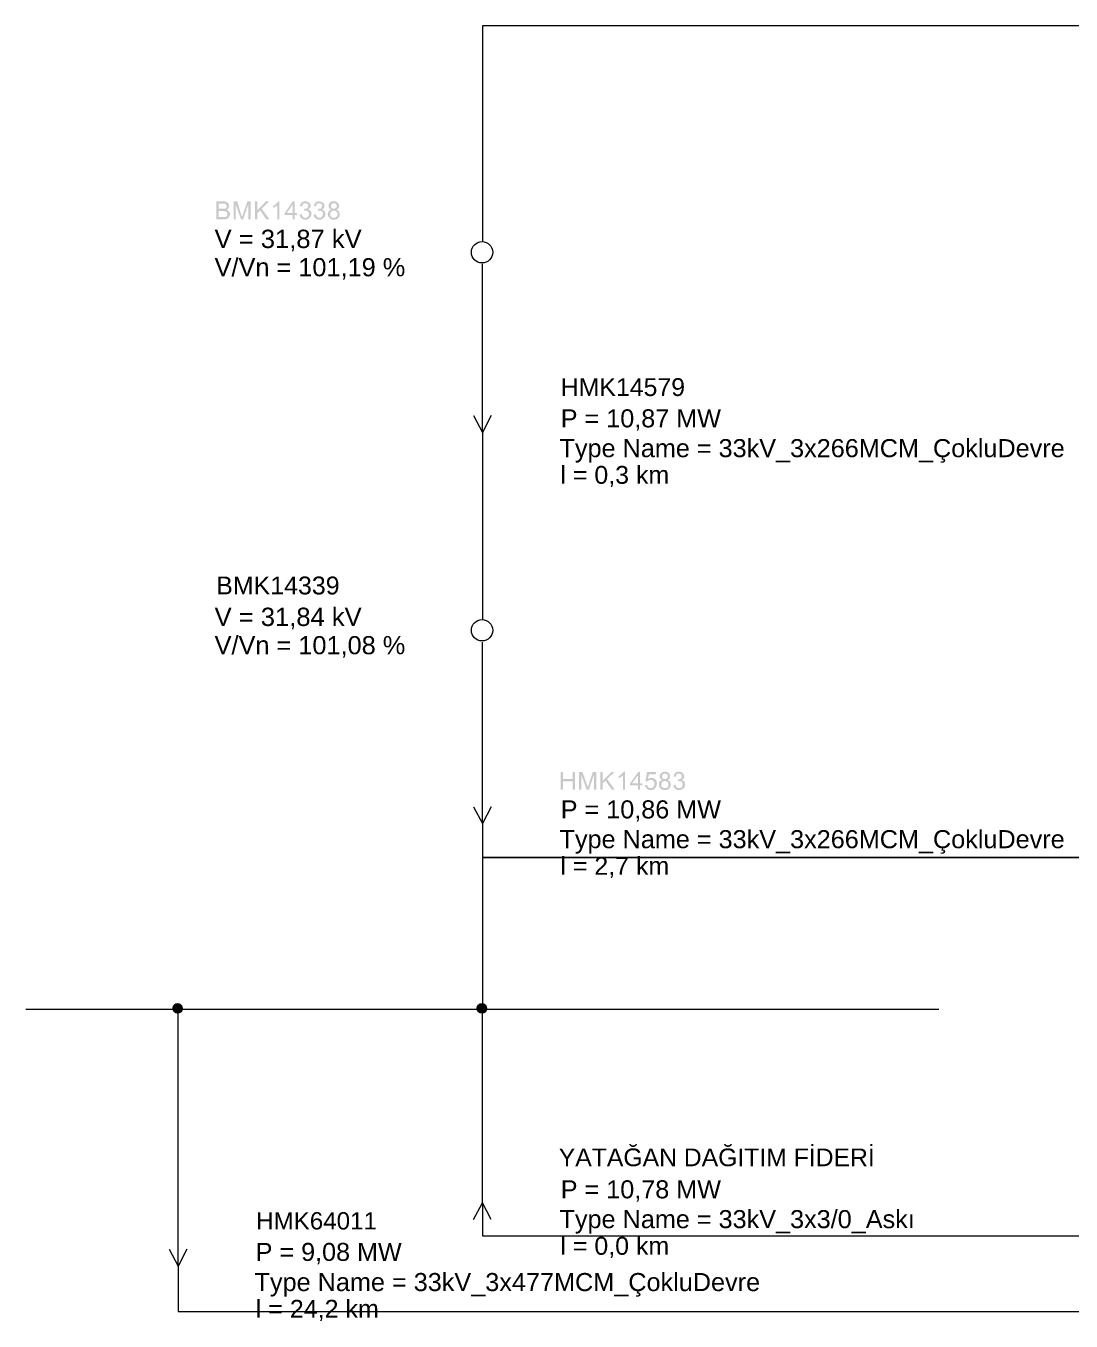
# Model space of a CAD drawing. Header units: millimetres. Extents: x 5 to 459, y 10 to 307.
# Drawn here: x 301.8 to 345.5, y 196.4 to 250.6 of the extents above; entities that cross this region are included whole.
import ezdxf

# ---------------------------------------------------------------- set-up
doc = ezdxf.new("R2010")
doc.units = ezdxf.units.MM
doc.header["$MEASUREMENT"] = 0
doc.layers.get('0').update_dxf_attribs({"linetype": 'CONTINUOUS'})
doc.styles.add('Arial$001', font='arial.ttf', dxfattribs={"height": 0.8937})

msp = doc.modelspace()

# ---------------------------------------------------------------- hatches: boundary and pattern name
h = msp.add_hatch(color=5)
h.paths.add_polyline_path([(309.737, 242.462), (309.737, 243.223), (310.018, 243.223), (310.018, 243.223), (310.026, 243.223), (310.034, 243.223), (310.042, 243.223), (310.05, 243.222), (310.057, 243.221), (310.065, 243.22), (310.072, 243.219), (310.079, 243.218), (310.085, 243.217), (310.092, 243.216), (310.099, 243.214), (310.105, 243.213), (310.111, 243.211), (310.117, 243.21), (310.123, 243.208), (310.128, 243.206), (310.134, 243.204), (310.139, 243.202), (310.144, 243.2), (310.149, 243.198), (310.154, 243.196), (310.158, 243.194), (310.163, 243.192), (310.167, 243.19), (310.171, 243.188), (310.175, 243.186), (310.179, 243.184), (310.182, 243.182), (310.186, 243.18), (310.189, 243.178), (310.192, 243.175), (310.196, 243.173), (310.199, 243.171), (310.202, 243.168), (310.205, 243.166), (310.208, 243.163), (310.211, 243.161), (310.214, 243.158), (310.218, 243.155), (310.221, 243.152), (310.224, 243.149), (310.227, 243.146), (310.231, 243.143), (310.234, 243.139), (310.238, 243.136), (310.242, 243.132), (310.246, 243.128), (310.25, 243.124), (310.252, 243.12), (310.253, 243.116), (310.255, 243.112), (310.257, 243.107), (310.258, 243.103), (310.259, 243.099), (310.26, 243.095), (310.261, 243.091), (310.262, 243.087), (310.263, 243.083), (310.264, 243.078), (310.264, 243.074), (310.265, 243.07), (310.265, 243.066), (310.265, 243.062), (310.266, 243.058), (310.266, 243.054), (310.266, 243.05), (310.266, 243.045), (310.266, 243.041), (310.266, 243.037), (310.266, 243.033), (310.266, 243.029), (310.266, 243.025), (310.266, 243.021), (310.266, 243.016), (310.266, 243.012), (310.266, 243.008), (310.266, 243.004), (310.266, 243), (310.266, 242.996), (310.266, 242.992), (310.265, 242.988), (310.265, 242.985), (310.265, 242.981), (310.264, 242.977), (310.264, 242.974), (310.263, 242.97), (310.262, 242.967), (310.261, 242.963), (310.26, 242.96), (310.259, 242.957), (310.258, 242.954), (310.257, 242.952), (310.255, 242.949), (310.253, 242.946), (310.252, 242.944), (310.25, 242.942), (310.247, 242.938), (310.245, 242.934), (310.243, 242.93), (310.24, 242.926), (310.237, 242.921), (310.234, 242.917), (310.231, 242.913), (310.228, 242.91), (310.225, 242.906), (310.222, 242.902), (310.218, 242.898), (310.214, 242.894), (310.211, 242.891), (310.207, 242.887), (310.203, 242.884), (310.199, 242.881), (310.195, 242.878), (310.191, 242.875), (310.187, 242.872), (310.183, 242.869), (310.179, 242.866), (310.175, 242.864), (310.171, 242.861), (310.167, 242.859), (310.173, 242.859), (310.179, 242.859), (310.185, 242.858), (310.19, 242.857), (310.196, 242.855), (310.201, 242.854), (310.206, 242.852), (310.211, 242.849), (310.216, 242.847), (310.22, 242.844), (310.225, 242.842), (310.229, 242.839), (310.233, 242.835), (310.237, 242.832), (310.241, 242.829), (310.244, 242.825), (310.247, 242.821), (310.251, 242.817), (310.254, 242.813), (310.256, 242.809), (310.259, 242.805), (310.262, 242.801), (310.264, 242.797), (310.266, 242.793), (310.27, 242.789), (310.274, 242.785), (310.278, 242.781), (310.281, 242.776), (310.285, 242.772), (310.288, 242.768), (310.291, 242.764), (310.294, 242.759), (310.296, 242.755), (310.299, 242.751), (310.301, 242.746), (310.303, 242.741), (310.305, 242.737), (310.307, 242.732), (310.309, 242.727), (310.31, 242.722), (310.312, 242.717), (310.313, 242.712), (310.314, 242.706), (310.314, 242.701), (310.315, 242.695), (310.315, 242.689), (310.316, 242.683), (310.316, 242.677), (310.316, 242.677), (310.316, 242.673), (310.315, 242.669), (310.315, 242.665), (310.314, 242.661), (310.314, 242.657), (310.313, 242.652), (310.312, 242.648), (310.311, 242.644), (310.31, 242.64), (310.308, 242.636), (310.307, 242.632), (310.305, 242.628), (310.304, 242.624), (310.302, 242.619), (310.3, 242.615), (310.299, 242.611), (310.297, 242.607), (310.295, 242.603), (310.293, 242.599), (310.291, 242.595), (310.289, 242.59), (310.287, 242.586), (310.285, 242.582), (310.283, 242.578), (310.281, 242.576), (310.279, 242.574), (310.276, 242.571), (310.274, 242.569), (310.272, 242.566), (310.27, 242.563), (310.268, 242.56), (310.266, 242.557), (310.264, 242.554), (310.262, 242.551), (310.26, 242.548), (310.258, 242.545), (310.256, 242.542), (310.254, 242.539), (310.252, 242.536), (310.25, 242.533), (310.248, 242.53), (310.245, 242.527), (310.243, 242.524), (310.241, 242.521), (310.239, 242.519), (310.237, 242.516), (310.235, 242.514), (310.233, 242.512), (310.231, 242.51), (310.229, 242.508), (310.226, 242.506), (310.223, 242.504), (310.221, 242.502), (310.218, 242.5), (310.215, 242.498), (310.212, 242.496), (310.208, 242.494), (310.205, 242.492), (310.201, 242.491), (310.198, 242.489), (310.194, 242.488), (310.19, 242.486), (310.187, 242.485), (310.183, 242.484), (310.179, 242.483), (310.175, 242.482), (310.171, 242.481), (310.167, 242.48), (310.163, 242.479), (310.159, 242.479), (310.154, 242.479), (310.15, 242.479), (310.146, 242.477), (310.142, 242.475), (310.138, 242.473), (310.134, 242.472), (310.13, 242.47), (310.125, 242.469), (310.121, 242.468), (310.117, 242.467), (310.112, 242.466), (310.108, 242.465), (310.103, 242.465), (310.099, 242.464), (310.094, 242.464), (310.089, 242.463), (310.084, 242.463), (310.079, 242.463), (310.074, 242.463), (310.069, 242.462), (310.064, 242.462), (310.058, 242.462), (310.052, 242.462), (310.047, 242.462), (310.041, 242.462), (310.035, 242.462), (309.737, 242.462), (310.035, 242.462)])
h.paths.add_polyline_path([(309.836, 242.909), (310.001, 242.909), (310.001, 242.909), (310.008, 242.909), (310.013, 242.909), (310.019, 242.909), (310.025, 242.909), (310.03, 242.909), (310.036, 242.909), (310.041, 242.909), (310.046, 242.909), (310.05, 242.909), (310.055, 242.909), (310.059, 242.909), (310.063, 242.909), (310.068, 242.909), (310.071, 242.909), (310.075, 242.909), (310.079, 242.909), (310.082, 242.909), (310.085, 242.909), (310.088, 242.909), (310.091, 242.909), (310.094, 242.909), (310.096, 242.909), (310.099, 242.909), (310.101, 242.909), (310.101, 242.909), (310.103, 242.911), (310.105, 242.913), (310.108, 242.914), (310.11, 242.916), (310.113, 242.917), (310.115, 242.919), (310.118, 242.92), (310.121, 242.921), (310.124, 242.922), (310.126, 242.923), (310.129, 242.924), (310.132, 242.925), (310.134, 242.926), (310.137, 242.928), (310.139, 242.929), (310.141, 242.93), (310.143, 242.931), (310.145, 242.932), (310.146, 242.934), (310.148, 242.935), (310.149, 242.937), (310.15, 242.938), (310.15, 242.94), (310.15, 242.942), (310.152, 242.944), (310.154, 242.946), (310.157, 242.949), (310.159, 242.952), (310.161, 242.954), (310.162, 242.957), (310.164, 242.96), (310.166, 242.963), (310.168, 242.966), (310.17, 242.969), (310.171, 242.972), (310.173, 242.975), (310.175, 242.978), (310.176, 242.981), (310.177, 242.984), (310.179, 242.987), (310.18, 242.99), (310.181, 242.993), (310.181, 242.996), (310.182, 242.999), (310.183, 243.001), (310.183, 243.004), (310.183, 243.006), (310.183, 243.008), (310.183, 243.012), (310.183, 243.016), (310.183, 243.02), (310.182, 243.023), (310.181, 243.027), (310.181, 243.03), (310.18, 243.033), (310.179, 243.036), (310.177, 243.039), (310.176, 243.042), (310.175, 243.045), (310.173, 243.047), (310.171, 243.05), (310.17, 243.052), (310.168, 243.055), (310.166, 243.057), (310.164, 243.059), (310.162, 243.062), (310.161, 243.064), (310.159, 243.066), (310.157, 243.068), (310.154, 243.07), (310.152, 243.072), (310.15, 243.074), (310.15, 243.076), (310.15, 243.078), (310.15, 243.081), (310.149, 243.083), (310.148, 243.085), (310.147, 243.087), (310.146, 243.089), (310.145, 243.091), (310.143, 243.093), (310.142, 243.095), (310.14, 243.097), (310.138, 243.099), (310.136, 243.101), (310.133, 243.103), (310.131, 243.105), (310.128, 243.107), (310.125, 243.11), (310.122, 243.112), (310.119, 243.114), (310.116, 243.116), (310.112, 243.118), (310.109, 243.12), (310.105, 243.122), (310.101, 243.124), (310.099, 243.124), (310.096, 243.124), (310.094, 243.124), (310.091, 243.124), (310.088, 243.124), (310.085, 243.124), (310.082, 243.124), (310.078, 243.124), (310.074, 243.124), (310.07, 243.124), (310.066, 243.124), (310.061, 243.124), (310.057, 243.124), (310.052, 243.124), (310.046, 243.124), (310.041, 243.124), (310.035, 243.124), (310.029, 243.124), (310.022, 243.124), (310.015, 243.124), (310.008, 243.124), (310.001, 243.124), (309.993, 243.124), (309.985, 243.124), (309.985, 243.124), (309.836, 243.124), (309.836, 242.909), (309.836, 243.124)])
h.paths.add_polyline_path([(309.836, 242.561), (310.035, 242.561), (310.035, 242.561), (310.039, 242.561), (310.042, 242.561), (310.046, 242.561), (310.05, 242.561), (310.053, 242.561), (310.056, 242.561), (310.06, 242.561), (310.063, 242.561), (310.066, 242.561), (310.068, 242.561), (310.071, 242.561), (310.074, 242.561), (310.076, 242.561), (310.079, 242.561), (310.081, 242.561), (310.084, 242.561), (310.086, 242.561), (310.088, 242.561), (310.09, 242.561), (310.092, 242.561), (310.094, 242.561), (310.097, 242.561), (310.099, 242.561), (310.101, 242.561), (310.103, 242.561), (310.105, 242.561), (310.107, 242.562), (310.109, 242.562), (310.111, 242.562), (310.113, 242.562), (310.115, 242.562), (310.117, 242.562), (310.119, 242.562), (310.121, 242.563), (310.123, 242.563), (310.126, 242.564), (310.128, 242.564), (310.13, 242.565), (310.132, 242.566), (310.134, 242.566), (310.136, 242.567), (310.138, 242.568), (310.14, 242.57), (310.142, 242.571), (310.144, 242.573), (310.146, 242.574), (310.148, 242.576), (310.15, 242.578), (310.15, 242.578), (310.152, 242.58), (310.154, 242.582), (310.157, 242.584), (310.159, 242.585), (310.161, 242.587), (310.163, 242.588), (310.165, 242.59), (310.167, 242.591), (310.169, 242.592), (310.171, 242.594), (310.173, 242.595), (310.175, 242.597), (310.177, 242.598), (310.179, 242.6), (310.181, 242.602), (310.183, 242.604), (310.185, 242.606), (310.188, 242.608), (310.19, 242.611), (310.192, 242.614), (310.194, 242.617), (310.196, 242.62), (310.198, 242.624), (310.2, 242.628), (310.2, 242.628), (310.2, 242.63), (310.2, 242.632), (310.2, 242.634), (310.2, 242.636), (310.2, 242.638), (310.2, 242.64), (310.2, 242.642), (310.2, 242.644), (310.2, 242.646), (310.2, 242.648), (310.2, 242.65), (310.2, 242.652), (310.2, 242.655), (310.2, 242.657), (310.2, 242.659), (310.2, 242.661), (310.2, 242.663), (310.2, 242.665), (310.2, 242.667), (310.2, 242.669), (310.2, 242.671), (310.2, 242.673), (310.2, 242.675), (310.2, 242.677), (310.2, 242.681), (310.2, 242.686), (310.2, 242.69), (310.2, 242.694), (310.2, 242.698), (310.2, 242.702), (310.2, 242.706), (310.199, 242.71), (310.199, 242.714), (310.199, 242.717), (310.198, 242.721), (310.198, 242.725), (310.197, 242.728), (310.197, 242.732), (310.196, 242.735), (310.195, 242.739), (310.194, 242.742), (310.193, 242.745), (310.192, 242.748), (310.19, 242.75), (310.189, 242.753), (310.187, 242.756), (310.185, 242.758), (310.183, 242.76), (310.181, 242.762), (310.179, 242.764), (310.177, 242.766), (310.175, 242.768), (310.173, 242.77), (310.171, 242.772), (310.169, 242.774), (310.167, 242.776), (310.165, 242.778), (310.163, 242.779), (310.161, 242.781), (310.159, 242.783), (310.157, 242.784), (310.154, 242.786), (310.152, 242.787), (310.15, 242.788), (310.148, 242.789), (310.146, 242.79), (310.144, 242.791), (310.142, 242.792), (310.14, 242.792), (310.138, 242.793), (310.136, 242.793), (310.134, 242.793), (310.13, 242.795), (310.126, 242.797), (310.121, 242.799), (310.117, 242.8), (310.113, 242.801), (310.109, 242.803), (310.104, 242.804), (310.1, 242.805), (310.096, 242.806), (310.091, 242.806), (310.087, 242.807), (310.082, 242.808), (310.077, 242.808), (310.073, 242.808), (310.068, 242.809), (310.063, 242.809), (310.058, 242.809), (310.052, 242.809), (310.047, 242.809), (310.041, 242.81), (310.036, 242.81), (310.03, 242.81), (310.024, 242.81), (310.018, 242.81), (309.836, 242.81), (309.836, 242.561), (309.836, 242.81)])
h.paths.add_polyline_path([(310.465, 242.462), (310.465, 243.223), (310.614, 243.223), (310.779, 242.677), (310.779, 242.677), (310.781, 242.671), (310.783, 242.665), (310.785, 242.659), (310.787, 242.654), (310.789, 242.648), (310.791, 242.643), (310.794, 242.638), (310.796, 242.633), (310.798, 242.628), (310.8, 242.624), (310.802, 242.619), (310.804, 242.615), (310.806, 242.611), (310.808, 242.607), (310.81, 242.604), (310.812, 242.6), (310.814, 242.597), (310.816, 242.594), (310.818, 242.591), (310.82, 242.588), (310.822, 242.585), (310.825, 242.583), (310.827, 242.58), (310.829, 242.578), (310.829, 242.578), (310.829, 242.58), (310.829, 242.583), (310.829, 242.586), (310.83, 242.589), (310.831, 242.592), (310.832, 242.596), (310.832, 242.6), (310.834, 242.604), (310.835, 242.609), (310.836, 242.614), (310.837, 242.618), (310.839, 242.624), (310.841, 242.629), (310.842, 242.634), (310.844, 242.64), (310.846, 242.645), (310.848, 242.651), (310.85, 242.657), (310.852, 242.663), (310.854, 242.669), (310.856, 242.675), (310.858, 242.681), (310.86, 242.688), (310.862, 242.694), (311.044, 243.223), (311.176, 243.223), (311.176, 242.462), (311.077, 242.462), (311.077, 243.091), (310.862, 242.462), (310.779, 242.462), (310.547, 243.107), (310.547, 242.462), (310.465, 242.462), (310.547, 242.462)])
h.paths.add_polyline_path([(311.358, 242.462), (311.358, 243.223), (311.457, 243.223), (311.457, 242.843), (311.821, 243.223), (311.954, 243.223), (311.639, 242.909), (311.97, 242.462), (311.838, 242.462), (311.573, 242.843), (311.457, 242.727), (311.457, 242.462), (311.358, 242.462), (311.457, 242.462)])
h.paths.add_polyline_path([(312.384, 242.462), (312.301, 242.462), (312.301, 243.058), (312.301, 243.058), (312.299, 243.056), (312.297, 243.053), (312.294, 243.051), (312.292, 243.048), (312.289, 243.046), (312.286, 243.043), (312.283, 243.04), (312.28, 243.037), (312.276, 243.034), (312.273, 243.031), (312.27, 243.028), (312.266, 243.025), (312.262, 243.022), (312.259, 243.019), (312.255, 243.015), (312.251, 243.012), (312.247, 243.01), (312.243, 243.007), (312.239, 243.004), (312.235, 243.001), (312.231, 242.999), (312.227, 242.996), (312.223, 242.994), (312.218, 242.992), (312.218, 242.992), (312.212, 242.99), (312.206, 242.988), (312.201, 242.985), (312.195, 242.983), (312.19, 242.981), (312.184, 242.979), (312.179, 242.977), (312.174, 242.975), (312.17, 242.973), (312.165, 242.971), (312.161, 242.969), (312.156, 242.967), (312.152, 242.965), (312.148, 242.963), (312.145, 242.961), (312.141, 242.959), (312.138, 242.956), (312.135, 242.954), (312.132, 242.952), (312.129, 242.95), (312.126, 242.948), (312.124, 242.946), (312.121, 242.944), (312.119, 242.942), (312.119, 243.025), (312.119, 243.025), (312.125, 243.029), (312.132, 243.033), (312.138, 243.037), (312.144, 243.041), (312.15, 243.045), (312.156, 243.05), (312.162, 243.054), (312.168, 243.058), (312.174, 243.062), (312.18, 243.066), (312.186, 243.07), (312.192, 243.074), (312.197, 243.078), (312.203, 243.083), (312.208, 243.087), (312.214, 243.091), (312.219, 243.095), (312.224, 243.099), (312.229, 243.103), (312.234, 243.107), (312.238, 243.112), (312.243, 243.116), (312.247, 243.12), (312.252, 243.124), (312.252, 243.124), (312.256, 243.128), (312.26, 243.132), (312.264, 243.136), (312.268, 243.141), (312.272, 243.145), (312.276, 243.149), (312.28, 243.153), (312.284, 243.157), (312.288, 243.161), (312.292, 243.165), (312.295, 243.169), (312.299, 243.174), (312.303, 243.178), (312.306, 243.182), (312.31, 243.186), (312.313, 243.19), (312.316, 243.194), (312.319, 243.198), (312.322, 243.203), (312.325, 243.207), (312.327, 243.211), (312.33, 243.215), (312.332, 243.219), (312.334, 243.223), (312.384, 243.223), (312.384, 242.462), (312.384, 243.223)])
h.paths.add_polyline_path([(312.93, 242.462), (312.93, 242.644), (312.599, 242.644), (312.599, 242.727), (312.946, 243.223), (313.013, 243.223), (313.013, 242.727), (313.112, 242.727), (313.112, 242.644), (313.013, 242.644), (313.013, 242.462), (312.93, 242.462), (313.013, 242.462)])
h.paths.add_polyline_path([(312.93, 242.727), (312.93, 243.074), (312.682, 242.727), (312.93, 242.727), (312.682, 242.727)])
edge = h.paths.add_edge_path()
edge.add_line((313.228, 242.661), (313.327, 242.677))
edge.add_spline(control_points=[(313.327, 242.677), (313.327, 242.628), (313.343, 242.595), (313.377, 242.561), (313.377, 242.561), (313.393, 242.545), (313.426, 242.528), (313.459, 242.528), (313.459, 242.528), (313.509, 242.528), (313.542, 242.545), (313.575, 242.578), (313.575, 242.578), (313.608, 242.611), (313.625, 242.644), (313.625, 242.694), (313.625, 242.694), (313.625, 242.727), (313.608, 242.76), (313.575, 242.793), (313.575, 242.793), (313.559, 242.826), (313.525, 242.826), (313.476, 242.826), (313.476, 242.826), (313.459, 242.826), (313.443, 242.826), (313.41, 242.826)], knot_values=[0, 0, 0, 0, 0.035714, 0.035714, 0.035714, 0.035714, 0.071429, 0.071429, 0.071429, 0.071429, 0.107143, 0.107143, 0.107143, 0.107143, 0.142857, 0.142857, 0.142857, 0.142857, 0.178571, 0.178571, 0.178571, 0.178571, 0.214286, 0.214286, 0.214286, 0.214286, 1, 1, 1, 1], degree=3, periodic=0)
edge.add_line((313.41, 242.826), (313.426, 242.909))
edge.add_spline(control_points=[(313.426, 242.909), (313.426, 242.909), (313.426, 242.909), (313.443, 242.909), (313.443, 242.909), (313.476, 242.909), (313.509, 242.909), (313.542, 242.925), (313.542, 242.925), (313.575, 242.959), (313.592, 242.992), (313.592, 243.025), (313.592, 243.025), (313.592, 243.058), (313.575, 243.091), (313.559, 243.107), (313.559, 243.107), (313.525, 243.141), (313.509, 243.141), (313.459, 243.141), (313.459, 243.141), (313.426, 243.141), (313.393, 243.141), (313.377, 243.107), (313.377, 243.107), (313.343, 243.091), (313.343, 243.058), (313.327, 243.008)], knot_values=[0, 0, 0, 0, 0.035714, 0.035714, 0.035714, 0.035714, 0.071429, 0.071429, 0.071429, 0.071429, 0.107143, 0.107143, 0.107143, 0.107143, 0.142857, 0.142857, 0.142857, 0.142857, 0.178571, 0.178571, 0.178571, 0.178571, 0.214286, 0.214286, 0.214286, 0.214286, 1, 1, 1, 1], degree=3, periodic=0)
edge.add_line((313.327, 243.008), (313.244, 243.025))
edge.add_spline(control_points=[(313.244, 243.025), (313.244, 243.091), (313.277, 243.141), (313.31, 243.174), (313.31, 243.174), (313.36, 243.207), (313.41, 243.223), (313.459, 243.223), (313.459, 243.223), (313.509, 243.223), (313.542, 243.207), (313.575, 243.19), (313.575, 243.19), (313.608, 243.174), (313.641, 243.157), (313.658, 243.124), (313.658, 243.124), (313.674, 243.091), (313.691, 243.058), (313.691, 243.025), (313.691, 243.025), (313.691, 242.992), (313.674, 242.959), (313.658, 242.942), (313.658, 242.942), (313.641, 242.909), (313.608, 242.892), (313.575, 242.876), (313.575, 242.876), (313.625, 242.859), (313.658, 242.843), (313.691, 242.81), (313.691, 242.81), (313.707, 242.777), (313.724, 242.743), (313.724, 242.694), (313.724, 242.694), (313.724, 242.628), (313.691, 242.561), (313.641, 242.528), (313.641, 242.528), (313.608, 242.479), (313.542, 242.446), (313.459, 242.446), (313.459, 242.446), (313.393, 242.446), (313.343, 242.479), (313.31, 242.512), (313.31, 242.512), (313.261, 242.545), (313.228, 242.595), (313.228, 242.661)], knot_values=[0, 0, 0, 0, 0.019231, 0.019231, 0.019231, 0.019231, 0.038462, 0.038462, 0.038462, 0.038462, 0.057692, 0.057692, 0.057692, 0.057692, 0.076923, 0.076923, 0.076923, 0.076923, 0.096154, 0.096154, 0.096154, 0.096154, 0.115385, 0.115385, 0.115385, 0.115385, 0.134615, 0.134615, 0.134615, 0.134615, 0.153846, 0.153846, 0.153846, 0.153846, 0.173077, 0.173077, 0.173077, 0.173077, 0.192308, 0.192308, 0.192308, 0.192308, 0.211538, 0.211538, 0.211538, 0.211538, 0.230769, 0.230769, 0.230769, 0.230769, 1, 1, 1, 1], degree=3, periodic=0)
edge = h.paths.add_edge_path()
edge.add_line((313.807, 242.661), (313.906, 242.677))
edge.add_spline(control_points=[(313.906, 242.677), (313.923, 242.628), (313.939, 242.595), (313.956, 242.561), (313.956, 242.561), (313.989, 242.545), (314.022, 242.528), (314.055, 242.528), (314.055, 242.528), (314.088, 242.528), (314.138, 242.545), (314.154, 242.578), (314.154, 242.578), (314.187, 242.611), (314.204, 242.644), (314.204, 242.694), (314.204, 242.694), (314.204, 242.727), (314.187, 242.76), (314.171, 242.793), (314.171, 242.793), (314.138, 242.826), (314.105, 242.826), (314.055, 242.826), (314.055, 242.826), (314.038, 242.826), (314.022, 242.826), (313.989, 242.826)], knot_values=[0, 0, 0, 0, 0.035714, 0.035714, 0.035714, 0.035714, 0.071429, 0.071429, 0.071429, 0.071429, 0.107143, 0.107143, 0.107143, 0.107143, 0.142857, 0.142857, 0.142857, 0.142857, 0.178571, 0.178571, 0.178571, 0.178571, 0.214286, 0.214286, 0.214286, 0.214286, 1, 1, 1, 1], degree=3, periodic=0)
edge.add_line((313.989, 242.826), (314.005, 242.909))
edge.add_spline(control_points=[(314.005, 242.909), (314.005, 242.909), (314.022, 242.909), (314.022, 242.909), (314.022, 242.909), (314.055, 242.909), (314.088, 242.909), (314.121, 242.925), (314.121, 242.925), (314.154, 242.959), (314.171, 242.992), (314.171, 243.025), (314.171, 243.025), (314.171, 243.058), (314.154, 243.091), (314.138, 243.107), (314.138, 243.107), (314.121, 243.141), (314.088, 243.141), (314.055, 243.141), (314.055, 243.141), (314.022, 243.141), (313.989, 243.141), (313.956, 243.107), (313.956, 243.107), (313.939, 243.091), (313.923, 243.058), (313.906, 243.008)], knot_values=[0, 0, 0, 0, 0.035714, 0.035714, 0.035714, 0.035714, 0.071429, 0.071429, 0.071429, 0.071429, 0.107143, 0.107143, 0.107143, 0.107143, 0.142857, 0.142857, 0.142857, 0.142857, 0.178571, 0.178571, 0.178571, 0.178571, 0.214286, 0.214286, 0.214286, 0.214286, 1, 1, 1, 1], degree=3, periodic=0)
edge.add_line((313.906, 243.008), (313.823, 243.025))
edge.add_spline(control_points=[(313.823, 243.025), (313.84, 243.091), (313.856, 243.141), (313.906, 243.174), (313.906, 243.174), (313.939, 243.207), (313.989, 243.223), (314.055, 243.223), (314.055, 243.223), (314.088, 243.223), (314.121, 243.207), (314.154, 243.19), (314.154, 243.19), (314.204, 243.174), (314.22, 243.157), (314.237, 243.124), (314.237, 243.124), (314.253, 243.091), (314.27, 243.058), (314.27, 243.025), (314.27, 243.025), (314.27, 242.992), (314.253, 242.959), (314.237, 242.942), (314.237, 242.942), (314.22, 242.909), (314.204, 242.892), (314.171, 242.876), (314.171, 242.876), (314.204, 242.859), (314.237, 242.843), (314.27, 242.81), (314.27, 242.81), (314.287, 242.777), (314.303, 242.743), (314.303, 242.694), (314.303, 242.694), (314.303, 242.628), (314.287, 242.561), (314.237, 242.528), (314.237, 242.528), (314.187, 242.479), (314.121, 242.446), (314.055, 242.446), (314.055, 242.446), (313.989, 242.446), (313.923, 242.479), (313.889, 242.512), (313.889, 242.512), (313.84, 242.545), (313.823, 242.595), (313.807, 242.661)], knot_values=[0, 0, 0, 0, 0.019231, 0.019231, 0.019231, 0.019231, 0.038462, 0.038462, 0.038462, 0.038462, 0.057692, 0.057692, 0.057692, 0.057692, 0.076923, 0.076923, 0.076923, 0.076923, 0.096154, 0.096154, 0.096154, 0.096154, 0.115385, 0.115385, 0.115385, 0.115385, 0.134615, 0.134615, 0.134615, 0.134615, 0.153846, 0.153846, 0.153846, 0.153846, 0.173077, 0.173077, 0.173077, 0.173077, 0.192308, 0.192308, 0.192308, 0.192308, 0.211538, 0.211538, 0.211538, 0.211538, 0.230769, 0.230769, 0.230769, 0.230769, 1, 1, 1, 1], degree=3, periodic=0)
edge = h.paths.add_edge_path()
edge.add_spline(control_points=[(314.551, 242.876), (314.518, 242.892), (314.485, 242.909), (314.468, 242.942), (314.468, 242.942), (314.452, 242.959), (314.435, 242.992), (314.435, 243.025), (314.435, 243.025), (314.435, 243.074), (314.452, 243.124), (314.502, 243.174), (314.502, 243.174), (314.535, 243.207), (314.584, 243.223), (314.65, 243.223), (314.65, 243.223), (314.717, 243.223), (314.783, 243.207), (314.816, 243.157), (314.816, 243.157), (314.849, 243.124), (314.882, 243.074), (314.882, 243.025), (314.882, 243.025), (314.882, 242.992), (314.866, 242.959), (314.849, 242.925), (314.849, 242.925), (314.832, 242.909), (314.799, 242.892), (314.766, 242.876), (314.766, 242.876), (314.816, 242.859), (314.849, 242.843), (314.866, 242.793), (314.866, 242.793), (314.899, 242.76), (314.899, 242.727), (314.899, 242.677), (314.899, 242.677), (314.899, 242.611), (314.882, 242.561), (314.832, 242.512), (314.832, 242.512), (314.799, 242.479), (314.733, 242.446), (314.65, 242.446), (314.65, 242.446), (314.584, 242.446), (314.518, 242.479), (314.485, 242.512), (314.485, 242.512), (314.435, 242.561), (314.402, 242.611), (314.402, 242.677), (314.402, 242.677), (314.402, 242.727), (314.419, 242.777), (314.452, 242.81), (314.452, 242.81), (314.468, 242.843), (314.502, 242.859), (314.551, 242.876)], knot_values=[0, 0, 0, 0, 0.015625, 0.015625, 0.015625, 0.015625, 0.03125, 0.03125, 0.03125, 0.03125, 0.046875, 0.046875, 0.046875, 0.046875, 0.0625, 0.0625, 0.0625, 0.0625, 0.078125, 0.078125, 0.078125, 0.078125, 0.09375, 0.09375, 0.09375, 0.09375, 0.109375, 0.109375, 0.109375, 0.109375, 0.125, 0.125, 0.125, 0.125, 0.140625, 0.140625, 0.140625, 0.140625, 0.15625, 0.15625, 0.15625, 0.15625, 0.171875, 0.171875, 0.171875, 0.171875, 0.1875, 0.1875, 0.1875, 0.1875, 0.203125, 0.203125, 0.203125, 0.203125, 0.21875, 0.21875, 0.21875, 0.21875, 0.234375, 0.234375, 0.234375, 0.234375, 1, 1, 1, 1], degree=3, periodic=0)
edge = h.paths.add_edge_path()
edge.add_spline(control_points=[(314.535, 243.025), (314.535, 242.992), (314.551, 242.959), (314.568, 242.942), (314.568, 242.942), (314.584, 242.925), (314.617, 242.909), (314.65, 242.909), (314.65, 242.909), (314.7, 242.909), (314.717, 242.925), (314.75, 242.942), (314.75, 242.942), (314.766, 242.959), (314.783, 242.992), (314.783, 243.025), (314.783, 243.025), (314.783, 243.058), (314.766, 243.091), (314.75, 243.107), (314.75, 243.107), (314.717, 243.141), (314.7, 243.141), (314.65, 243.141), (314.65, 243.141), (314.617, 243.141), (314.601, 243.141), (314.568, 243.107), (314.568, 243.107), (314.551, 243.091), (314.535, 243.058), (314.535, 243.025)], knot_values=[0, 0, 0, 0, 0.03125, 0.03125, 0.03125, 0.03125, 0.0625, 0.0625, 0.0625, 0.0625, 0.09375, 0.09375, 0.09375, 0.09375, 0.125, 0.125, 0.125, 0.125, 0.15625, 0.15625, 0.15625, 0.15625, 0.1875, 0.1875, 0.1875, 0.1875, 0.21875, 0.21875, 0.21875, 0.21875, 1, 1, 1, 1], degree=3, periodic=0)
edge = h.paths.add_edge_path()
edge.add_spline(control_points=[(314.502, 242.677), (314.502, 242.661), (314.518, 242.628), (314.518, 242.611), (314.518, 242.611), (314.535, 242.578), (314.551, 242.561), (314.584, 242.545), (314.584, 242.545), (314.601, 242.528), (314.634, 242.528), (314.667, 242.528), (314.667, 242.528), (314.7, 242.528), (314.733, 242.545), (314.766, 242.578), (314.766, 242.578), (314.799, 242.595), (314.816, 242.644), (314.816, 242.677), (314.816, 242.677), (314.816, 242.727), (314.799, 242.76), (314.766, 242.793), (314.766, 242.793), (314.733, 242.826), (314.7, 242.826), (314.65, 242.826), (314.65, 242.826), (314.617, 242.826), (314.584, 242.826), (314.551, 242.793), (314.551, 242.793), (314.518, 242.76), (314.502, 242.727), (314.502, 242.677)], knot_values=[0, 0, 0, 0, 0.027778, 0.027778, 0.027778, 0.027778, 0.055556, 0.055556, 0.055556, 0.055556, 0.083333, 0.083333, 0.083333, 0.083333, 0.111111, 0.111111, 0.111111, 0.111111, 0.138889, 0.138889, 0.138889, 0.138889, 0.166667, 0.166667, 0.166667, 0.166667, 0.194444, 0.194444, 0.194444, 0.194444, 0.222222, 0.222222, 0.222222, 0.222222, 1, 1, 1, 1], degree=3, periodic=0)
h = msp.add_hatch(color=5)
h.paths.add_polyline_path([(324.147, 218.621), (324.147, 219.366), (324.246, 219.366), (324.246, 219.068), (324.643, 219.068), (324.643, 219.366), (324.743, 219.366), (324.743, 218.621), (324.643, 218.621), (324.643, 218.969), (324.246, 218.969), (324.246, 218.621)])
h.paths.add_polyline_path([(324.908, 218.621), (324.908, 219.366), (325.057, 219.366), (325.239, 218.836), (325.239, 218.836), (325.241, 218.83), (325.243, 218.824), (325.245, 218.819), (325.247, 218.813), (325.249, 218.807), (325.251, 218.802), (325.253, 218.797), (325.255, 218.792), (325.257, 218.787), (325.259, 218.782), (325.26, 218.777), (325.262, 218.772), (325.263, 218.768), (325.265, 218.763), (325.266, 218.759), (325.267, 218.754), (325.268, 218.75), (325.269, 218.746), (325.27, 218.741), (325.271, 218.737), (325.271, 218.733), (325.272, 218.729), (325.272, 218.725), (325.272, 218.721), (325.272, 218.721), (325.274, 218.725), (325.276, 218.729), (325.278, 218.734), (325.28, 218.738), (325.283, 218.743), (325.285, 218.748), (325.287, 218.753), (325.289, 218.759), (325.291, 218.764), (325.293, 218.769), (325.295, 218.775), (325.297, 218.781), (325.299, 218.786), (325.301, 218.792), (325.303, 218.798), (325.305, 218.804), (325.307, 218.81), (325.309, 218.816), (325.311, 218.822), (325.314, 218.828), (325.316, 218.834), (325.318, 218.841), (325.32, 218.847), (325.322, 218.853), (325.487, 219.366), (325.636, 219.366), (325.636, 218.621), (325.537, 218.621), (325.537, 219.25), (325.322, 218.621), (325.223, 218.621), (325.007, 219.267), (325.007, 218.621), (324.908, 218.621), (325.007, 218.621)])
h.paths.add_polyline_path([(325.802, 218.621), (325.802, 219.366), (325.901, 219.366), (325.901, 219.002), (326.265, 219.366), (326.397, 219.366), (326.083, 219.068), (326.414, 218.621), (326.281, 218.621), (326.017, 219.002), (325.901, 218.886), (325.901, 218.621), (325.802, 218.621), (325.901, 218.621)])
h.paths.add_polyline_path([(326.827, 218.621), (326.745, 218.621), (326.745, 219.217), (326.745, 219.217), (326.741, 219.213), (326.737, 219.209), (326.733, 219.205), (326.729, 219.202), (326.726, 219.198), (326.722, 219.195), (326.719, 219.192), (326.715, 219.189), (326.712, 219.186), (326.708, 219.183), (326.705, 219.18), (326.701, 219.178), (326.698, 219.175), (326.694, 219.173), (326.69, 219.17), (326.686, 219.168), (326.682, 219.166), (326.677, 219.163), (326.673, 219.161), (326.668, 219.159), (326.663, 219.157), (326.657, 219.155), (326.651, 219.153), (326.645, 219.151), (326.645, 219.151), (326.641, 219.147), (326.637, 219.143), (326.633, 219.139), (326.629, 219.136), (326.625, 219.132), (326.621, 219.129), (326.617, 219.126), (326.613, 219.123), (326.609, 219.121), (326.605, 219.118), (326.601, 219.116), (326.598, 219.114), (326.594, 219.112), (326.591, 219.11), (326.587, 219.108), (326.584, 219.107), (326.581, 219.105), (326.578, 219.104), (326.575, 219.103), (326.572, 219.103), (326.57, 219.102), (326.567, 219.101), (326.565, 219.101), (326.563, 219.101), (326.563, 219.184), (326.563, 219.184), (326.569, 219.188), (326.575, 219.192), (326.581, 219.196), (326.586, 219.199), (326.592, 219.203), (326.597, 219.206), (326.603, 219.21), (326.608, 219.213), (326.613, 219.217), (326.618, 219.22), (326.624, 219.224), (326.629, 219.227), (326.634, 219.231), (326.639, 219.235), (326.644, 219.239), (326.65, 219.243), (326.655, 219.247), (326.66, 219.251), (326.666, 219.256), (326.671, 219.261), (326.677, 219.266), (326.683, 219.271), (326.689, 219.277), (326.695, 219.283), (326.695, 219.283), (326.699, 219.287), (326.703, 219.291), (326.707, 219.296), (326.711, 219.3), (326.716, 219.304), (326.72, 219.308), (326.724, 219.312), (326.727, 219.316), (326.731, 219.32), (326.735, 219.324), (326.739, 219.329), (326.743, 219.333), (326.746, 219.337), (326.75, 219.341), (326.753, 219.345), (326.756, 219.349), (326.759, 219.353), (326.762, 219.358), (326.765, 219.362), (326.768, 219.366), (326.771, 219.37), (326.773, 219.374), (326.776, 219.378), (326.778, 219.382), (326.827, 219.382), (326.827, 218.621), (326.827, 219.382)])
h.paths.add_polyline_path([(327.373, 218.621), (327.373, 218.803), (327.042, 218.803), (327.042, 218.886), (327.39, 219.366), (327.456, 219.366), (327.456, 218.886), (327.555, 218.886), (327.555, 218.803), (327.456, 218.803), (327.456, 218.621), (327.373, 218.621), (327.456, 218.621)])
h.paths.add_polyline_path([(327.373, 218.886), (327.373, 219.217), (327.125, 218.886), (327.373, 218.886), (327.125, 218.886)])
edge = h.paths.add_edge_path()
edge.add_line((327.671, 218.82), (327.77, 218.82))
edge.add_spline(control_points=[(327.77, 218.82), (327.77, 218.77), (327.787, 218.737), (327.82, 218.721), (327.82, 218.721), (327.837, 218.688), (327.87, 218.688), (327.919, 218.688), (327.919, 218.688), (327.952, 218.688), (327.985, 218.704), (328.019, 218.737), (328.019, 218.737), (328.052, 218.77), (328.068, 218.82), (328.068, 218.87), (328.068, 218.87), (328.068, 218.919), (328.052, 218.969), (328.019, 218.985), (328.019, 218.985), (328.002, 219.018), (327.952, 219.035), (327.903, 219.035), (327.903, 219.035), (327.886, 219.035), (327.853, 219.035), (327.837, 219.018), (327.837, 219.018), (327.804, 219.002), (327.787, 218.985), (327.77, 218.969)], knot_values=[0, 0, 0, 0, 0.03125, 0.03125, 0.03125, 0.03125, 0.0625, 0.0625, 0.0625, 0.0625, 0.09375, 0.09375, 0.09375, 0.09375, 0.125, 0.125, 0.125, 0.125, 0.15625, 0.15625, 0.15625, 0.15625, 0.1875, 0.1875, 0.1875, 0.1875, 0.21875, 0.21875, 0.21875, 0.21875, 1, 1, 1, 1], degree=3, periodic=0)
edge.add_line((327.77, 218.969), (327.688, 218.969))
edge.add_line((327.688, 218.969), (327.754, 219.366))
edge.add_line((327.754, 219.366), (328.134, 219.366))
edge.add_line((328.134, 219.366), (328.134, 219.267))
edge.add_line((328.134, 219.267), (327.837, 219.267))
edge.add_line((327.837, 219.267), (327.787, 219.068))
edge.add_spline(control_points=[(327.787, 219.068), (327.837, 219.101), (327.886, 219.118), (327.936, 219.118), (327.936, 219.118), (328.002, 219.118), (328.052, 219.101), (328.101, 219.051), (328.101, 219.051), (328.151, 219.002), (328.167, 218.952), (328.167, 218.87), (328.167, 218.87), (328.167, 218.803), (328.151, 218.754), (328.101, 218.704), (328.101, 218.704), (328.068, 218.638), (328.002, 218.605), (327.919, 218.605), (327.919, 218.605), (327.837, 218.605), (327.787, 218.621), (327.737, 218.671), (327.737, 218.671), (327.704, 218.704), (327.671, 218.754), (327.671, 218.82)], knot_values=[0, 0, 0, 0, 0.035714, 0.035714, 0.035714, 0.035714, 0.071429, 0.071429, 0.071429, 0.071429, 0.107143, 0.107143, 0.107143, 0.107143, 0.142857, 0.142857, 0.142857, 0.142857, 0.178571, 0.178571, 0.178571, 0.178571, 0.214286, 0.214286, 0.214286, 0.214286, 1, 1, 1, 1], degree=3, periodic=0)
edge = h.paths.add_edge_path()
edge.add_spline(control_points=[(328.399, 219.035), (328.366, 219.035), (328.333, 219.068), (328.316, 219.085), (328.316, 219.085), (328.3, 219.118), (328.283, 219.151), (328.283, 219.184), (328.283, 219.184), (328.283, 219.233), (328.3, 219.283), (328.349, 219.316), (328.349, 219.316), (328.383, 219.349), (328.432, 219.382), (328.498, 219.382), (328.498, 219.382), (328.565, 219.382), (328.614, 219.349), (328.664, 219.316), (328.664, 219.316), (328.697, 219.283), (328.713, 219.233), (328.713, 219.184), (328.713, 219.184), (328.713, 219.151), (328.713, 219.118), (328.697, 219.085), (328.697, 219.085), (328.68, 219.068), (328.647, 219.035), (328.614, 219.035), (328.614, 219.035), (328.647, 219.018), (328.697, 218.985), (328.713, 218.952), (328.713, 218.952), (328.73, 218.919), (328.747, 218.886), (328.747, 218.836), (328.747, 218.836), (328.747, 218.77), (328.73, 218.721), (328.68, 218.671), (328.68, 218.671), (328.631, 218.621), (328.581, 218.605), (328.498, 218.605), (328.498, 218.605), (328.432, 218.605), (328.366, 218.621), (328.316, 218.671), (328.316, 218.671), (328.283, 218.721), (328.25, 218.77), (328.25, 218.836), (328.25, 218.836), (328.25, 218.886), (328.267, 218.936), (328.283, 218.969), (328.283, 218.969), (328.316, 219.002), (328.349, 219.018), (328.399, 219.035)], knot_values=[0, 0, 0, 0, 0.015625, 0.015625, 0.015625, 0.015625, 0.03125, 0.03125, 0.03125, 0.03125, 0.046875, 0.046875, 0.046875, 0.046875, 0.0625, 0.0625, 0.0625, 0.0625, 0.078125, 0.078125, 0.078125, 0.078125, 0.09375, 0.09375, 0.09375, 0.09375, 0.109375, 0.109375, 0.109375, 0.109375, 0.125, 0.125, 0.125, 0.125, 0.140625, 0.140625, 0.140625, 0.140625, 0.15625, 0.15625, 0.15625, 0.15625, 0.171875, 0.171875, 0.171875, 0.171875, 0.1875, 0.1875, 0.1875, 0.1875, 0.203125, 0.203125, 0.203125, 0.203125, 0.21875, 0.21875, 0.21875, 0.21875, 0.234375, 0.234375, 0.234375, 0.234375, 1, 1, 1, 1], degree=3, periodic=0)
edge = h.paths.add_edge_path()
edge.add_spline(control_points=[(328.383, 219.184), (328.383, 219.151), (328.383, 219.118), (328.416, 219.101), (328.416, 219.101), (328.432, 219.068), (328.465, 219.068), (328.498, 219.068), (328.498, 219.068), (328.531, 219.068), (328.565, 219.068), (328.581, 219.101), (328.581, 219.101), (328.614, 219.118), (328.631, 219.151), (328.631, 219.184), (328.631, 219.184), (328.631, 219.217), (328.614, 219.25), (328.581, 219.267), (328.581, 219.267), (328.565, 219.283), (328.531, 219.3), (328.498, 219.3), (328.498, 219.3), (328.465, 219.3), (328.432, 219.283), (328.416, 219.267), (328.416, 219.267), (328.383, 219.25), (328.383, 219.217), (328.383, 219.184)], knot_values=[0, 0, 0, 0, 0.03125, 0.03125, 0.03125, 0.03125, 0.0625, 0.0625, 0.0625, 0.0625, 0.09375, 0.09375, 0.09375, 0.09375, 0.125, 0.125, 0.125, 0.125, 0.15625, 0.15625, 0.15625, 0.15625, 0.1875, 0.1875, 0.1875, 0.1875, 0.21875, 0.21875, 0.21875, 0.21875, 1, 1, 1, 1], degree=3, periodic=0)
edge = h.paths.add_edge_path()
edge.add_spline(control_points=[(328.349, 218.836), (328.349, 218.803), (328.349, 218.787), (328.366, 218.754), (328.366, 218.754), (328.383, 218.737), (328.399, 218.721), (328.416, 218.704), (328.416, 218.704), (328.449, 218.688), (328.482, 218.688), (328.498, 218.688), (328.498, 218.688), (328.548, 218.688), (328.581, 218.704), (328.614, 218.721), (328.614, 218.721), (328.647, 218.754), (328.647, 218.787), (328.647, 218.836), (328.647, 218.836), (328.647, 218.886), (328.647, 218.919), (328.614, 218.952), (328.614, 218.952), (328.581, 218.969), (328.548, 218.985), (328.498, 218.985), (328.498, 218.985), (328.449, 218.985), (328.416, 218.969), (328.399, 218.952), (328.399, 218.952), (328.366, 218.919), (328.349, 218.886), (328.349, 218.836)], knot_values=[0, 0, 0, 0, 0.027778, 0.027778, 0.027778, 0.027778, 0.055556, 0.055556, 0.055556, 0.055556, 0.083333, 0.083333, 0.083333, 0.083333, 0.111111, 0.111111, 0.111111, 0.111111, 0.138889, 0.138889, 0.138889, 0.138889, 0.166667, 0.166667, 0.166667, 0.166667, 0.194444, 0.194444, 0.194444, 0.194444, 0.222222, 0.222222, 0.222222, 0.222222, 1, 1, 1, 1], degree=3, periodic=0)
edge = h.paths.add_edge_path()
edge.add_line((328.862, 218.82), (328.945, 218.836))
edge.add_spline(control_points=[(328.945, 218.836), (328.962, 218.787), (328.978, 218.737), (328.995, 218.721), (328.995, 218.721), (329.028, 218.688), (329.061, 218.688), (329.094, 218.688), (329.094, 218.688), (329.144, 218.688), (329.177, 218.704), (329.21, 218.721), (329.21, 218.721), (329.226, 218.754), (329.243, 218.803), (329.243, 218.836), (329.243, 218.836), (329.243, 218.886), (329.243, 218.919), (329.21, 218.952), (329.21, 218.952), (329.177, 218.969), (329.144, 218.985), (329.094, 218.985), (329.094, 218.985), (329.077, 218.985), (329.061, 218.985), (329.044, 218.969)], knot_values=[0, 0, 0, 0, 0.035714, 0.035714, 0.035714, 0.035714, 0.071429, 0.071429, 0.071429, 0.071429, 0.107143, 0.107143, 0.107143, 0.107143, 0.142857, 0.142857, 0.142857, 0.142857, 0.178571, 0.178571, 0.178571, 0.178571, 0.214286, 0.214286, 0.214286, 0.214286, 1, 1, 1, 1], degree=3, periodic=0)
edge.add_line((329.044, 218.969), (329.044, 219.051))
edge.add_spline(control_points=[(329.044, 219.051), (329.061, 219.051), (329.061, 219.051), (329.061, 219.051), (329.061, 219.051), (329.094, 219.051), (329.144, 219.068), (329.16, 219.085), (329.16, 219.085), (329.193, 219.101), (329.21, 219.134), (329.21, 219.184), (329.21, 219.184), (329.21, 219.217), (329.21, 219.25), (329.177, 219.267), (329.177, 219.267), (329.16, 219.283), (329.127, 219.3), (329.094, 219.3), (329.094, 219.3), (329.061, 219.3), (329.028, 219.283), (328.995, 219.267), (328.995, 219.267), (328.978, 219.25), (328.962, 219.217), (328.962, 219.167)], knot_values=[0, 0, 0, 0, 0.035714, 0.035714, 0.035714, 0.035714, 0.071429, 0.071429, 0.071429, 0.071429, 0.107143, 0.107143, 0.107143, 0.107143, 0.142857, 0.142857, 0.142857, 0.142857, 0.178571, 0.178571, 0.178571, 0.178571, 0.214286, 0.214286, 0.214286, 0.214286, 1, 1, 1, 1], degree=3, periodic=0)
edge.add_line((328.962, 219.167), (328.862, 219.184))
edge.add_spline(control_points=[(328.862, 219.184), (328.879, 219.25), (328.895, 219.283), (328.945, 219.333), (328.945, 219.333), (328.978, 219.366), (329.028, 219.382), (329.094, 219.382), (329.094, 219.382), (329.127, 219.382), (329.177, 219.366), (329.21, 219.349), (329.21, 219.349), (329.243, 219.333), (329.259, 219.3), (329.276, 219.283), (329.276, 219.283), (329.309, 219.25), (329.309, 219.217), (329.309, 219.184), (329.309, 219.184), (329.309, 219.151), (329.309, 219.118), (329.276, 219.085), (329.276, 219.085), (329.259, 219.068), (329.243, 219.051), (329.21, 219.035), (329.21, 219.035), (329.243, 219.018), (329.293, 219.002), (329.309, 218.969), (329.309, 218.969), (329.342, 218.936), (329.342, 218.886), (329.342, 218.836), (329.342, 218.836), (329.342, 218.77), (329.326, 218.721), (329.276, 218.671), (329.276, 218.671), (329.226, 218.638), (329.16, 218.605), (329.094, 218.605), (329.094, 218.605), (329.028, 218.605), (328.978, 218.621), (328.929, 218.671), (328.929, 218.671), (328.879, 218.704), (328.862, 218.754), (328.862, 218.82)], knot_values=[0, 0, 0, 0, 0.019231, 0.019231, 0.019231, 0.019231, 0.038462, 0.038462, 0.038462, 0.038462, 0.057692, 0.057692, 0.057692, 0.057692, 0.076923, 0.076923, 0.076923, 0.076923, 0.096154, 0.096154, 0.096154, 0.096154, 0.115385, 0.115385, 0.115385, 0.115385, 0.134615, 0.134615, 0.134615, 0.134615, 0.153846, 0.153846, 0.153846, 0.153846, 0.173077, 0.173077, 0.173077, 0.173077, 0.192308, 0.192308, 0.192308, 0.192308, 0.211538, 0.211538, 0.211538, 0.211538, 0.230769, 0.230769, 0.230769, 0.230769, 1, 1, 1, 1], degree=3, periodic=0)
h = msp.add_hatch(color=5)
edge = h.paths.add_edge_path()
edge.add_spline(control_points=[(308.314, 209.472), (308.314, 209.588), (308.231, 209.671), (308.115, 209.671), (308.115, 209.671), (308.016, 209.671), (307.933, 209.588), (307.933, 209.489), (307.933, 209.489), (307.933, 209.373), (308.016, 209.29), (308.115, 209.29), (308.115, 209.29), (308.231, 209.29), (308.314, 209.373), (308.314, 209.472)], knot_values=[0, 0, 0, 0, 0.0625, 0.0625, 0.0625, 0.0625, 0.125, 0.125, 0.125, 0.125, 0.1875, 0.1875, 0.1875, 0.1875, 1, 1, 1, 1], degree=3, periodic=0)
h = msp.add_hatch(color=5)
edge = h.paths.add_edge_path()
edge.add_spline(control_points=[(321.037, 209.472), (321.037, 209.588), (320.954, 209.671), (320.855, 209.671), (320.855, 209.671), (320.739, 209.671), (320.656, 209.588), (320.656, 209.489), (320.656, 209.489), (320.656, 209.373), (320.739, 209.29), (320.855, 209.29), (320.855, 209.29), (320.954, 209.29), (321.037, 209.373), (321.037, 209.472)], knot_values=[0, 0, 0, 0, 0.0625, 0.0625, 0.0625, 0.0625, 0.125, 0.125, 0.125, 0.125, 0.1875, 0.1875, 0.1875, 0.1875, 1, 1, 1, 1], degree=3, periodic=0)
h = msp.add_hatch(color=5)
edge = h.paths.add_edge_path()
edge.add_spline(control_points=[(321.037, 209.472), (321.037, 209.588), (320.954, 209.671), (320.855, 209.671), (320.855, 209.671), (320.739, 209.671), (320.656, 209.588), (320.656, 209.489), (320.656, 209.489), (320.656, 209.373), (320.739, 209.29), (320.855, 209.29), (320.855, 209.29), (320.954, 209.29), (321.037, 209.373), (321.037, 209.472)], knot_values=[0, 0, 0, 0, 0.0625, 0.0625, 0.0625, 0.0625, 0.125, 0.125, 0.125, 0.125, 0.1875, 0.1875, 0.1875, 0.1875, 1, 1, 1, 1], degree=3, periodic=0)

# ---------------------------------------------------------------- linework, layer by layer
at = {"color": 5, "linetype": 'Continuous', "lineweight": 9}
for points in [[(378.132, 250.553), (320.871, 250.553), (320.871, 250.553)], [(320.871, 250.553), (320.871, 241.536), (320.871, 241.536)], [(320.871, 233.561), (320.871, 240.609), (320.871, 240.609)], [(320.491, 234.273), (320.871, 233.561), (320.871, 233.561)], [(320.491, 234.273), (320.871, 233.561), (320.871, 233.561)], [(321.235, 234.273), (320.871, 233.561), (320.871, 233.561)], [(321.235, 234.273), (320.871, 233.561), (320.871, 233.561)], [(320.871, 233.561), (320.871, 225.736), (320.871, 225.736)], [(320.871, 217.215), (320.871, 224.792), (320.871, 224.792)], [(320.491, 217.91), (320.871, 217.215), (320.871, 217.215)], [(320.491, 217.91), (320.871, 217.215), (320.871, 217.215)], [(321.235, 217.91), (320.871, 217.215), (320.871, 217.215)], [(321.235, 217.91), (320.871, 217.215), (320.871, 217.215)], [(320.871, 217.215), (320.871, 215.792), (320.871, 215.792)], [(320.871, 215.792), (390.855, 215.792), (390.855, 215.792)], [(390.855, 215.792), (320.871, 215.792), (320.871, 215.792)], [(320.871, 215.792), (320.871, 209.456), (320.871, 209.456)], [(308.148, 198.702), (308.148, 209.456), (308.148, 209.456)], [(320.871, 201.349), (320.871, 209.456), (320.871, 209.456)], [(320.491, 200.654), (320.871, 201.349), (320.871, 201.349)], [(320.491, 200.654), (320.871, 201.349), (320.871, 201.349)], [(320.871, 201.349), (320.871, 199.975), (320.871, 199.975)], [(321.235, 200.654), (320.871, 201.349), (320.871, 201.349)], [(321.235, 200.654), (320.871, 201.349), (320.871, 201.349)], [(320.871, 199.975), (390.855, 199.975), (390.855, 199.975)], [(307.768, 199.413), (308.148, 198.702), (308.148, 198.702)], [(307.768, 199.413), (308.148, 198.702), (308.148, 198.702)], [(308.512, 199.413), (308.148, 198.702), (308.148, 198.702)], [(308.512, 199.413), (308.148, 198.702), (308.148, 198.702)], [(308.148, 198.702), (308.148, 196.815), (308.148, 196.815)], [(308.148, 196.815), (390.855, 196.815), (390.855, 196.815)]]:
    msp.add_lwpolyline(points, dxfattribs=at)
at = {"color": 5, "linetype": 'Continuous', "lineweight": 20}
msp.add_lwpolyline([(301.779, 209.456), (339.964, 209.456), (339.964, 209.456)], dxfattribs=at)
for points in [[(321.301, 241.089), (321.301, 241.337), (321.103, 241.536), (320.855, 241.536), (320.855, 241.536), (320.607, 241.536), (320.408, 241.337), (320.408, 241.089), (320.408, 241.089), (320.408, 240.841), (320.607, 240.642), (320.855, 240.642), (320.855, 240.642), (321.103, 240.642), (321.301, 240.841), (321.301, 241.089)], [(321.301, 225.289), (321.301, 225.537), (321.103, 225.736), (320.855, 225.736), (320.855, 225.736), (320.607, 225.736), (320.408, 225.537), (320.408, 225.289), (320.408, 225.289), (320.408, 225.041), (320.607, 224.842), (320.855, 224.842), (320.855, 224.842), (321.103, 224.842), (321.301, 225.041), (321.301, 225.289)]]:
    msp.add_open_spline(points, degree=3, knots=[0, 0, 0, 0, 0.0625, 0.0625, 0.0625, 0.062501, 0.125, 0.125, 0.125, 0.125001, 0.1875, 0.1875, 0.1875, 0.187501, 1, 1, 1, 1], dxfattribs=at)
at = {"color": 5, "linetype": 'Continuous', "lineweight": 25}
for points in [[(308.314, 209.472), (308.314, 209.588), (308.231, 209.671), (308.115, 209.671), (308.115, 209.671), (308.016, 209.671), (307.933, 209.588), (307.933, 209.489), (307.933, 209.489), (307.933, 209.373), (308.016, 209.29), (308.115, 209.29), (308.115, 209.29), (308.231, 209.29), (308.314, 209.373), (308.314, 209.472)], [(321.037, 209.472), (321.037, 209.588), (320.954, 209.671), (320.855, 209.671), (320.855, 209.671), (320.739, 209.671), (320.656, 209.588), (320.656, 209.489), (320.656, 209.489), (320.656, 209.373), (320.739, 209.29), (320.855, 209.29), (320.855, 209.29), (320.954, 209.29), (321.037, 209.373), (321.037, 209.472)], [(321.037, 209.472), (321.037, 209.588), (320.954, 209.671), (320.855, 209.671), (320.855, 209.671), (320.739, 209.671), (320.656, 209.588), (320.656, 209.489), (320.656, 209.489), (320.656, 209.373), (320.739, 209.29), (320.855, 209.29), (320.855, 209.29), (320.954, 209.29), (321.037, 209.373), (321.037, 209.472)]]:
    msp.add_open_spline(points, degree=3, knots=[0, 0, 0, 0, 0.0625, 0.0625, 0.0625, 0.062501, 0.125, 0.125, 0.125, 0.125001, 0.1875, 0.1875, 0.1875, 0.187501, 1, 1, 1, 1], dxfattribs=at)

# ---------------------------------------------------------------- texts
at = {"color": 5, "style": 'Arial$001'}
for s, height, p in [('V = 31,87 kV', 0.76527, (309.671, 241.267)), ('V/Vn = 101,19 %', 0.75777, (309.671, 240.086)), ('HMK14579', 0.7438, (324.147, 235.081)), ('P = 10,87 MW', 0.75389, (324.147, 233.77)), ('Type Name = 33kV_3x266MCM_ÇokluDevre', 0.75482, (324.097, 232.524)), ('l = 0,3 km', 0.747, (324.131, 231.411)), ('BMK14339', 0.7468, (309.737, 226.787)), ('V = 31,84 kV', 0.76527, (309.671, 225.467)), ('V/Vn = 101,08 %', 0.75777, (309.671, 224.286)), ('P = 10,86 MW', 0.75389, (324.147, 217.424)), ('Type Name = 33kV_3x266MCM_ÇokluDevre', 0.75482, (324.097, 216.178)), ('l = 2,7 km', 0.747, (324.131, 215.065)), ('YATAĞAN DAĞITIM FİDERİ', 0.74038, (324.064, 202.884)), ('P = 10,78 MW', 0.75389, (324.147, 201.541)), ('HMK64011', 0.7229, (311.408, 200.24)), ('Type Name = 33kV_3x3/0_Askı', 0.75478, (324.097, 200.295)), ('l = 0,0 km', 0.747, (324.131, 199.182)), ('P = 9,08 MW', 0.75238, (311.391, 198.926)), ('Type Name = 33kV_3x477MCM_ÇokluDevre', 0.75541, (311.342, 197.664)), ('l = 24,2 km', 0.74916, (311.391, 196.549))]:
    msp.add_text(s, height=height, dxfattribs=at).set_placement(p)

doc.saveas('drawing.dxf')
